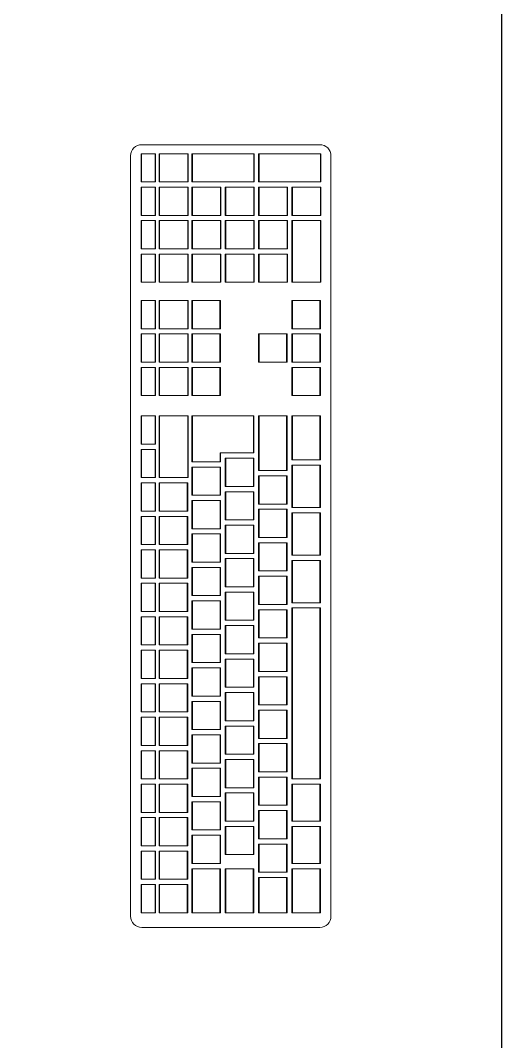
# Model space of a CAD drawing. Header units: millimetres. Extents: x -32954 to 151739, y -65671 to 56243.
# Drawn here: x -4714 to -4441, y -49538 to -48959 of the extents above; entities that cross this region are included whole.
import ezdxf

# ---------------------------------------------------------------- set-up
doc = ezdxf.new("R2010")
doc.units = ezdxf.units.MM
for name, color, linetype, lineweight in [('A-GENM', 7, 'Continuous', 9), ('M-EQPM', 7, 'Continuous', 9), ('ТХ_оборудование', 6, 'Continuous', 30)]:
    doc.layers.add(name, color=color, linetype=linetype, lineweight=lineweight)

# ---------------------------------------------------------------- blocks, each defined once
blk = doc.blocks.new('АРМ_Компьютер - ГКБ_АРМ2 _2_2_-10171765-О_ТХ_01')
at = {"layer": 'A-GENM'}
for p, q in [((215.76, -218.66), (-215.83, -218.66)), ((-222.18, -225.01), (-222.18, -326.18)), ((222.11, -326.18), (222.11, -225.01)), ((-215.83, -332.53), (215.76, -332.53))]:
    blk.add_line(p, q, dxfattribs=at)
for centre, start, end in [((-215.83, -225.01), 90, 180), ((215.76, -225.01), 360, 90), ((-215.83, -326.18), 180, 270), ((215.76, -326.18), 270, 360)]:
    blk.add_arc(centre, 6.35, start, end, dxfattribs=at)
at = {"layer": 'M-EQPM'}
for p, q in [((-213.83, -232.63), (-213.83, -224.65)), ((-213.83, -224.65), (-197.83, -224.65)), ((-213.83, -224.65), (-213.83, -224.93)), ((-197.83, -224.93), (-213.83, -224.93)), ((-213.83, -224.93), (-213.83, -232.91)), ((-197.83, -224.65), (-197.83, -232.63)), ((-197.83, -224.65), (-197.83, -224.93)), ((-197.83, -232.91), (-197.83, -224.93)), ((-194.83, -232.63), (-194.83, -224.65)), ((-194.83, -224.65), (-178.83, -224.65)), ((-194.83, -224.65), (-194.83, -224.93)), ((-178.83, -224.93), (-194.83, -224.93)), ((-194.83, -224.93), (-194.83, -232.91)), ((-178.83, -224.65), (-178.83, -232.63)), ((-178.83, -224.65), (-178.83, -224.93)), ((-178.83, -232.91), (-178.83, -224.93)), ((-175.83, -232.63), (-175.83, -224.65)), ((-175.83, -224.65), (-159.83, -224.65)), ((-175.83, -224.65), (-175.83, -224.93)), ((-159.83, -224.93), (-175.83, -224.93)), ((-175.83, -224.93), (-175.83, -232.91)), ((-159.83, -224.65), (-159.83, -232.63)), ((-159.83, -224.65), (-159.83, -224.93)), ((-159.83, -232.91), (-159.83, -224.93)), ((-156.83, -232.63), (-156.83, -224.65)), ((-156.83, -224.65), (-140.83, -224.65)), ((-156.83, -224.65), (-156.83, -224.93)), ((-140.83, -224.93), (-156.83, -224.93)), ((-156.83, -224.93), (-156.83, -232.91)), ((-140.83, -224.65), (-140.83, -232.63)), ((-140.83, -224.65), (-140.83, -224.93)), ((-140.83, -232.91), (-140.83, -224.93)), ((-137.83, -232.63), (-137.83, -224.65)), ((-137.83, -224.65), (-121.83, -224.65)), ((-137.83, -224.65), (-137.83, -224.93)), ((-121.83, -224.93), (-137.83, -224.93)), ((-137.83, -224.93), (-137.83, -232.91)), ((-121.83, -224.65), (-121.83, -232.63)), ((-121.83, -224.65), (-121.83, -224.93)), ((-121.83, -232.91), (-121.83, -224.93)), ((-118.83, -232.63), (-118.83, -224.65)), ((-118.83, -224.65), (-102.83, -224.65)), ((-118.83, -224.65), (-118.83, -224.93)), ((-102.83, -224.93), (-118.83, -224.93)), ((-118.83, -224.93), (-118.83, -232.91)), ((-102.83, -224.65), (-102.83, -232.63)), ((-102.83, -224.65), (-102.83, -224.93)), ((-102.83, -232.91), (-102.83, -224.93)), ((-99.83, -232.63), (-99.83, -224.65)), ((-99.83, -224.65), (-83.83, -224.65)), ((-99.83, -224.65), (-99.83, -224.93)), ((-83.83, -224.93), (-99.83, -224.93)), ((-99.83, -224.93), (-99.83, -232.91)), ((-83.83, -224.65), (-83.83, -232.63)), ((-83.83, -224.65), (-83.83, -224.93)), ((-83.83, -232.91), (-83.83, -224.93)), ((-80.83, -232.63), (-80.83, -224.65)), ((-80.83, -224.65), (-64.83, -224.65)), ((-80.83, -224.65), (-80.83, -224.93)), ((-64.83, -224.93), (-80.83, -224.93)), ((-80.83, -224.93), (-80.83, -232.91)), ((-64.83, -224.65), (-64.83, -232.63)), ((-64.83, -224.65), (-64.83, -224.93)), ((-64.83, -232.91), (-64.83, -224.93)), ((-61.83, -232.63), (-61.83, -224.65)), ((-61.83, -224.65), (-45.83, -224.65)), ((-61.83, -224.65), (-61.83, -224.93)), ((-45.83, -224.93), (-61.83, -224.93)), ((-61.83, -224.93), (-61.83, -232.91)), ((-45.83, -224.65), (-45.83, -232.63)), ((-45.83, -224.65), (-45.83, -224.93)), ((-45.83, -232.91), (-45.83, -224.93)), ((-42.83, -232.63), (-42.83, -224.65)), ((-42.83, -224.65), (-26.83, -224.65)), ((-42.83, -224.65), (-42.83, -224.93)), ((-26.83, -224.93), (-42.83, -224.93)), ((-42.83, -224.93), (-42.83, -232.91)), ((-26.83, -224.65), (-26.83, -232.63)), ((-26.83, -224.65), (-26.83, -224.93)), ((-26.83, -232.91), (-26.83, -224.93)), ((-23.83, -232.63), (-23.83, -224.65)), ((-23.83, -224.65), (-7.83, -224.65)), ((-23.83, -224.65), (-23.83, -224.93)), ((-7.83, -224.93), (-23.83, -224.93)), ((-23.83, -224.93), (-23.83, -232.91)), ((-7.83, -224.65), (-7.83, -232.63)), ((-7.83, -224.65), (-7.83, -224.93)), ((-7.83, -232.91), (-7.83, -224.93)), ((-4.83, -232.63), (-4.83, -224.65)), ((-4.83, -224.65), (11.17, -224.65)), ((-4.83, -224.65), (-4.83, -224.93)), ((11.17, -224.93), (-4.83, -224.93)), ((-4.83, -224.93), (-4.83, -232.91)), ((11.17, -224.65), (11.17, -232.63)), ((11.17, -224.65), (11.17, -224.93)), ((11.17, -232.91), (11.17, -224.93)), ((14.17, -232.63), (14.17, -224.65)), ((14.17, -224.65), (30.17, -224.65)), ((14.17, -224.65), (14.17, -224.93)), ((30.17, -224.93), (14.17, -224.93)), ((14.17, -224.93), (14.17, -232.91)), ((30.17, -224.65), (30.17, -232.63)), ((30.17, -224.65), (30.17, -224.93)), ((30.17, -232.91), (30.17, -224.93)), ((33.17, -232.63), (33.17, -224.65)), ((33.17, -224.65), (49.17, -224.65)), ((33.17, -224.65), (33.17, -224.93)), ((49.17, -224.93), (33.17, -224.93)), ((33.17, -224.93), (33.17, -232.91)), ((49.17, -224.65), (49.17, -232.63)), ((49.17, -224.65), (49.17, -224.93)), ((49.17, -232.91), (49.17, -224.93)), ((52.17, -232.63), (52.17, -224.65)), ((52.17, -224.65), (68.17, -224.65)), ((52.17, -224.65), (52.17, -224.93)), ((68.17, -224.93), (52.17, -224.93)), ((52.17, -224.93), (52.17, -232.91)), ((68.17, -224.65), (68.17, -232.63)), ((68.17, -224.65), (68.17, -224.93)), ((68.17, -232.91), (68.17, -224.93)), ((79.67, -232.63), (79.67, -224.65)), ((79.67, -224.65), (95.67, -224.65)), ((79.67, -224.65), (79.67, -224.93)), ((95.67, -224.93), (79.67, -224.93)), ((79.67, -224.93), (79.67, -232.91)), ((95.67, -224.65), (95.67, -232.63)), ((95.67, -224.65), (95.67, -224.93)), ((95.67, -232.91), (95.67, -224.93)), ((98.67, -232.63), (98.67, -224.65)), ((98.67, -224.65), (114.67, -224.65)), ((98.67, -224.65), (98.67, -224.93)), ((114.67, -224.93), (98.67, -224.93)), ((98.67, -224.93), (98.67, -232.91)), ((114.67, -224.65), (114.67, -232.63)), ((114.67, -224.65), (114.67, -224.93)), ((114.67, -232.91), (114.67, -224.93)), ((117.67, -232.63), (117.67, -224.65)), ((117.67, -224.65), (133.67, -224.65)), ((117.67, -224.65), (117.67, -224.93)), ((133.67, -224.93), (117.67, -224.93)), ((117.67, -224.93), (117.67, -232.91)), ((133.67, -224.65), (133.67, -232.63)), ((133.67, -224.65), (133.67, -224.93)), ((133.67, -232.91), (133.67, -224.93)), ((144, -232.63), (144, -224.65)), ((144, -224.65), (160, -224.65)), ((144, -224.65), (144, -224.93)), ((160, -224.93), (144, -224.93)), ((144, -224.93), (144, -232.91)), ((160, -224.65), (160, -232.63)), ((160, -224.65), (160, -224.93)), ((160, -232.91), (160, -224.93)), ((163, -232.63), (163, -224.65)), ((163, -224.65), (179, -224.65)), ((163, -224.65), (163, -224.93)), ((179, -224.93), (163, -224.93)), ((163, -224.93), (163, -232.91)), ((179, -224.65), (179, -232.63)), ((179, -224.65), (179, -224.93)), ((179, -232.91), (179, -224.93)), ((182, -232.63), (182, -224.65)), ((182, -224.65), (198, -224.65)), ((182, -224.65), (182, -224.93)), ((198, -224.93), (182, -224.93)), ((182, -224.93), (182, -232.91)), ((198, -224.65), (198, -232.63)), ((198, -224.65), (198, -224.93)), ((198, -232.91), (198, -224.93)), ((201, -232.63), (201, -224.65)), ((201, -224.65), (217, -224.65)), ((201, -224.65), (201, -224.93)), ((217, -224.93), (201, -224.93)), ((201, -224.93), (201, -232.91)), ((217, -224.65), (217, -232.63)), ((217, -224.65), (217, -224.93)), ((217, -232.91), (217, -224.93)), ((-197.83, -232.63), (-213.83, -232.63)), ((-213.83, -232.63), (-213.83, -232.91)), ((-213.83, -232.91), (-197.83, -232.91)), ((-213.83, -250.85), (-213.83, -234.89)), ((-213.83, -234.89), (-197.83, -234.89)), ((-213.83, -234.89), (-213.83, -235.16)), ((-197.83, -235.16), (-213.83, -235.16)), ((-213.83, -235.16), (-213.83, -251.13)), ((-197.83, -232.91), (-197.83, -232.63)), ((-197.83, -234.89), (-197.83, -250.85)), ((-197.83, -234.89), (-197.83, -235.16)), ((-197.83, -251.13), (-197.83, -235.16)), ((-178.83, -232.63), (-194.83, -232.63)), ((-194.83, -232.63), (-194.83, -232.91)), ((-194.83, -232.91), (-178.83, -232.91)), ((-194.83, -250.85), (-194.83, -234.89)), ((-194.83, -234.89), (-178.83, -234.89)), ((-194.83, -234.89), (-194.83, -235.16)), ((-178.83, -235.16), (-194.83, -235.16)), ((-194.83, -235.16), (-194.83, -251.13)), ((-178.83, -232.91), (-178.83, -232.63)), ((-178.83, -234.89), (-178.83, -250.85)), ((-178.83, -234.89), (-178.83, -235.16)), ((-178.83, -251.13), (-178.83, -235.16)), ((-159.83, -232.63), (-175.83, -232.63)), ((-175.83, -232.63), (-175.83, -232.91)), ((-175.83, -232.91), (-159.83, -232.91)), ((-175.83, -250.85), (-175.83, -234.89)), ((-175.83, -234.89), (-159.83, -234.89)), ((-175.83, -234.89), (-175.83, -235.16)), ((-159.83, -235.16), (-175.83, -235.16)), ((-175.83, -235.16), (-175.83, -251.13)), ((-159.83, -232.91), (-159.83, -232.63)), ((-159.83, -234.89), (-159.83, -250.85)), ((-159.83, -234.89), (-159.83, -235.16)), ((-159.83, -251.13), (-159.83, -235.16)), ((-140.83, -232.63), (-156.83, -232.63)), ((-156.83, -232.63), (-156.83, -232.91)), ((-156.83, -232.91), (-140.83, -232.91)), ((-156.83, -250.85), (-156.83, -234.89)), ((-156.83, -234.89), (-140.83, -234.89)), ((-156.83, -234.89), (-156.83, -235.16)), ((-140.83, -235.16), (-156.83, -235.16)), ((-156.83, -235.16), (-156.83, -251.13)), ((-140.83, -232.91), (-140.83, -232.63)), ((-140.83, -234.89), (-140.83, -250.85)), ((-140.83, -234.89), (-140.83, -235.16)), ((-140.83, -251.13), (-140.83, -235.16)), ((-121.83, -232.63), (-137.83, -232.63)), ((-137.83, -232.63), (-137.83, -232.91)), ((-137.83, -232.91), (-121.83, -232.91)), ((-137.83, -250.85), (-137.83, -234.89)), ((-137.83, -234.89), (-121.83, -234.89)), ((-137.83, -234.89), (-137.83, -235.16)), ((-121.83, -235.16), (-137.83, -235.16)), ((-137.83, -235.16), (-137.83, -251.13)), ((-121.83, -232.91), (-121.83, -232.63)), ((-121.83, -234.89), (-121.83, -250.85)), ((-121.83, -234.89), (-121.83, -235.16)), ((-121.83, -251.13), (-121.83, -235.16)), ((-102.83, -232.63), (-118.83, -232.63)), ((-118.83, -232.63), (-118.83, -232.91)), ((-118.83, -232.91), (-102.83, -232.91)), ((-118.83, -250.85), (-118.83, -234.89)), ((-118.83, -234.89), (-102.83, -234.89)), ((-118.83, -234.89), (-118.83, -235.16)), ((-102.83, -235.16), (-118.83, -235.16)), ((-118.83, -235.16), (-118.83, -251.13)), ((-102.83, -232.91), (-102.83, -232.63)), ((-102.83, -234.89), (-102.83, -250.85)), ((-102.83, -234.89), (-102.83, -235.16)), ((-102.83, -251.13), (-102.83, -235.16)), ((-83.83, -232.63), (-99.83, -232.63)), ((-99.83, -232.63), (-99.83, -232.91)), ((-99.83, -232.91), (-83.83, -232.91)), ((-99.83, -250.85), (-99.83, -234.89)), ((-99.83, -234.89), (-83.83, -234.89)), ((-99.83, -234.89), (-99.83, -235.16)), ((-83.83, -235.16), (-99.83, -235.16)), ((-99.83, -235.16), (-99.83, -251.13)), ((-83.83, -232.91), (-83.83, -232.63)), ((-83.83, -234.89), (-83.83, -250.85)), ((-83.83, -234.89), (-83.83, -235.16)), ((-83.83, -251.13), (-83.83, -235.16)), ((-64.83, -232.63), (-80.83, -232.63)), ((-80.83, -232.63), (-80.83, -232.91)), ((-80.83, -232.91), (-64.83, -232.91)), ((-80.83, -250.85), (-80.83, -234.89)), ((-80.83, -234.89), (-64.83, -234.89)), ((-80.83, -234.89), (-80.83, -235.16)), ((-64.83, -235.16), (-80.83, -235.16)), ((-80.83, -235.16), (-80.83, -251.13)), ((-64.83, -232.91), (-64.83, -232.63)), ((-64.83, -234.89), (-64.83, -250.85)), ((-64.83, -234.89), (-64.83, -235.16)), ((-64.83, -251.13), (-64.83, -235.16)), ((-45.83, -232.63), (-61.83, -232.63)), ((-61.83, -232.63), (-61.83, -232.91)), ((-61.83, -232.91), (-45.83, -232.91)), ((-61.83, -250.85), (-61.83, -234.89)), ((-61.83, -234.89), (-45.83, -234.89)), ((-61.83, -234.89), (-61.83, -235.16)), ((-45.83, -235.16), (-61.83, -235.16)), ((-61.83, -235.16), (-61.83, -251.13)), ((-45.83, -232.91), (-45.83, -232.63)), ((-45.83, -234.89), (-45.83, -250.85)), ((-45.83, -234.89), (-45.83, -235.16)), ((-45.83, -251.13), (-45.83, -235.16)), ((-26.83, -232.63), (-42.83, -232.63)), ((-42.83, -232.63), (-42.83, -232.91)), ((-42.83, -232.91), (-26.83, -232.91)), ((-42.83, -250.85), (-42.83, -234.89)), ((-42.83, -234.89), (-26.83, -234.89)), ((-42.83, -234.89), (-42.83, -235.16)), ((-26.83, -235.16), (-42.83, -235.16)), ((-42.83, -235.16), (-42.83, -251.13)), ((-26.83, -232.91), (-26.83, -232.63)), ((-26.83, -234.89), (-26.83, -250.85)), ((-26.83, -234.89), (-26.83, -235.16)), ((-26.83, -251.13), (-26.83, -235.16)), ((-7.83, -232.63), (-23.83, -232.63)), ((-23.83, -232.63), (-23.83, -232.91)), ((-23.83, -232.91), (-7.83, -232.91)), ((-23.83, -250.85), (-23.83, -234.89)), ((-23.83, -234.89), (-7.83, -234.89)), ((-23.83, -234.89), (-23.83, -235.16)), ((-7.83, -235.16), (-23.83, -235.16)), ((-23.83, -235.16), (-23.83, -251.13)), ((-7.83, -232.91), (-7.83, -232.63)), ((-7.83, -234.89), (-7.83, -250.85)), ((-7.83, -234.89), (-7.83, -235.16)), ((-7.83, -251.13), (-7.83, -235.16)), ((11.17, -232.63), (-4.83, -232.63)), ((-4.83, -232.63), (-4.83, -232.91)), ((-4.83, -232.91), (11.17, -232.91)), ((-4.83, -250.85), (-4.83, -234.89)), ((-4.83, -234.89), (11.17, -234.89)), ((-4.83, -234.89), (-4.83, -235.16)), ((11.17, -235.16), (-4.83, -235.16)), ((-4.83, -235.16), (-4.83, -251.13)), ((11.17, -232.91), (11.17, -232.63)), ((11.17, -234.89), (11.17, -250.85)), ((11.17, -234.89), (11.17, -235.16)), ((11.17, -251.13), (11.17, -235.16)), ((30.17, -232.63), (14.17, -232.63)), ((14.17, -232.63), (14.17, -232.91)), ((14.17, -232.91), (30.17, -232.91)), ((14.17, -250.85), (14.17, -234.89)), ((14.17, -234.89), (30.17, -234.89)), ((14.17, -234.89), (14.17, -235.16)), ((30.17, -235.16), (14.17, -235.16)), ((14.17, -235.16), (14.17, -251.13)), ((30.17, -232.91), (30.17, -232.63)), ((30.17, -234.89), (30.17, -250.85)), ((30.17, -234.89), (30.17, -235.16)), ((30.17, -251.13), (30.17, -235.16)), ((49.17, -232.63), (33.17, -232.63)), ((33.17, -232.63), (33.17, -232.91)), ((33.17, -232.91), (49.17, -232.91)), ((33.17, -251.13), (33.17, -234.89)), ((33.17, -234.89), (68.17, -234.89)), ((33.17, -234.89), (33.17, -235.16)), ((68.17, -235.16), (33.17, -235.16)), ((33.17, -235.16), (33.17, -251.4)), ((49.17, -232.91), (49.17, -232.63)), ((68.17, -232.63), (52.17, -232.63)), ((52.17, -232.63), (52.17, -232.91)), ((52.17, -232.91), (68.17, -232.91)), ((68.17, -232.91), (68.17, -232.63)), ((68.17, -234.89), (68.17, -251.13)), ((68.17, -234.89), (68.17, -235.16)), ((68.17, -251.4), (68.17, -235.16)), ((95.67, -232.63), (79.67, -232.63)), ((79.67, -232.63), (79.67, -232.91)), ((79.67, -232.91), (95.67, -232.91)), ((79.67, -251.13), (79.67, -234.89)), ((79.67, -234.89), (95.67, -234.89)), ((79.67, -234.89), (79.67, -235.16)), ((95.67, -235.16), (79.67, -235.16)), ((79.67, -235.16), (79.67, -251.4)), ((95.67, -232.91), (95.67, -232.63)), ((95.67, -234.89), (95.67, -251.13)), ((95.67, -234.89), (95.67, -235.16)), ((95.67, -251.4), (95.67, -235.16)), ((114.67, -232.63), (98.67, -232.63)), ((98.67, -232.63), (98.67, -232.91)), ((98.67, -232.91), (114.67, -232.91)), ((98.67, -251.13), (98.67, -234.89)), ((98.67, -234.89), (114.67, -234.89)), ((98.67, -234.89), (98.67, -235.16)), ((114.67, -235.16), (98.67, -235.16)), ((98.67, -235.16), (98.67, -251.4)), ((114.67, -232.91), (114.67, -232.63)), ((114.67, -234.89), (114.67, -251.13)), ((114.67, -234.89), (114.67, -235.16)), ((114.67, -251.4), (114.67, -235.16)), ((133.67, -232.63), (117.67, -232.63)), ((117.67, -232.63), (117.67, -232.91)), ((117.67, -232.91), (133.67, -232.91)), ((117.67, -251.13), (117.67, -234.89)), ((117.67, -234.89), (133.67, -234.89)), ((117.67, -234.89), (117.67, -235.16)), ((133.67, -235.16), (117.67, -235.16)), ((117.67, -235.16), (117.67, -251.4)), ((133.67, -232.91), (133.67, -232.63)), ((133.67, -234.89), (133.67, -251.13)), ((133.67, -234.89), (133.67, -235.16)), ((133.67, -251.4), (133.67, -235.16)), ((160, -232.63), (144, -232.63)), ((144, -232.63), (144, -232.91)), ((144, -232.91), (160, -232.91)), ((144, -251.13), (144, -234.89)), ((144, -234.89), (160, -234.89)), ((144, -234.89), (144, -235.16)), ((160, -235.16), (144, -235.16)), ((144, -235.16), (144, -251.4)), ((160, -232.91), (160, -232.63)), ((160, -234.89), (160, -251.13)), ((160, -234.89), (160, -235.16)), ((160, -251.4), (160, -235.16)), ((179, -232.63), (163, -232.63)), ((163, -232.63), (163, -232.91)), ((163, -232.91), (179, -232.91)), ((163, -251.13), (163, -234.89)), ((163, -234.89), (179, -234.89)), ((163, -234.89), (163, -235.16)), ((179, -235.16), (163, -235.16)), ((163, -235.16), (163, -251.4)), ((179, -232.91), (179, -232.63)), ((179, -234.89), (179, -251.13)), ((179, -234.89), (179, -235.16)), ((179, -251.4), (179, -235.16)), ((198, -232.63), (182, -232.63)), ((182, -232.63), (182, -232.91)), ((182, -232.91), (198, -232.91)), ((182, -251.13), (182, -234.89)), ((182, -234.89), (198, -234.89)), ((182, -234.89), (182, -235.16)), ((198, -235.16), (182, -235.16)), ((182, -235.16), (182, -251.4)), ((198, -232.91), (198, -232.63)), ((198, -234.89), (198, -251.13)), ((198, -234.89), (198, -235.16)), ((198, -251.4), (198, -235.16)), ((217, -232.63), (201, -232.63)), ((201, -232.63), (201, -232.91)), ((201, -232.91), (217, -232.91)), ((201, -251.13), (201, -234.89)), ((201, -234.89), (217, -234.89)), ((201, -234.89), (201, -235.16)), ((217, -235.16), (201, -235.16)), ((201, -235.16), (201, -251.4)), ((217, -232.91), (217, -232.63)), ((217, -234.89), (217, -251.13)), ((217, -234.89), (217, -235.16)), ((217, -251.4), (217, -235.16)), ((-197.83, -250.85), (-213.83, -250.85)), ((-213.83, -250.85), (-213.83, -251.13)), ((-213.83, -251.13), (-197.83, -251.13)), ((-213.83, -269.48), (-213.83, -253.54)), ((-213.83, -253.54), (-188.83, -253.54)), ((-213.83, -253.54), (-213.83, -253.82)), ((-188.83, -253.82), (-213.83, -253.82)), ((-213.83, -253.82), (-213.83, -269.75)), ((-197.83, -251.13), (-197.83, -250.85)), ((-178.83, -250.85), (-194.83, -250.85)), ((-194.83, -250.85), (-194.83, -251.13)), ((-194.83, -251.13), (-178.83, -251.13)), ((-188.83, -253.54), (-188.83, -269.48)), ((-188.83, -253.54), (-188.83, -253.82)), ((-188.83, -269.75), (-188.83, -253.82)), ((-185.83, -269.5), (-185.83, -253.54)), ((-185.83, -253.54), (-169.83, -253.54)), ((-185.83, -253.54), (-185.83, -253.82)), ((-169.83, -253.82), (-185.83, -253.82)), ((-185.83, -253.82), (-185.83, -269.78)), ((-178.83, -251.13), (-178.83, -250.85)), ((-159.83, -250.85), (-175.83, -250.85)), ((-175.83, -250.85), (-175.83, -251.13)), ((-175.83, -251.13), (-159.83, -251.13)), ((-169.83, -253.54), (-169.83, -269.5)), ((-169.83, -253.54), (-169.83, -253.82)), ((-169.83, -269.78), (-169.83, -253.82)), ((-166.83, -269.5), (-166.83, -253.54)), ((-166.83, -253.54), (-150.83, -253.54)), ((-166.83, -253.54), (-166.83, -253.82)), ((-150.83, -253.82), (-166.83, -253.82)), ((-166.83, -253.82), (-166.83, -269.78)), ((-159.83, -251.13), (-159.83, -250.85)), ((-140.83, -250.85), (-156.83, -250.85)), ((-156.83, -250.85), (-156.83, -251.13)), ((-156.83, -251.13), (-140.83, -251.13)), ((-150.83, -253.54), (-150.83, -269.5)), ((-150.83, -253.54), (-150.83, -253.82)), ((-150.83, -269.78), (-150.83, -253.82)), ((-147.83, -269.5), (-147.83, -253.54)), ((-147.83, -253.54), (-131.83, -253.54)), ((-147.83, -253.54), (-147.83, -253.82)), ((-131.83, -253.82), (-147.83, -253.82)), ((-147.83, -253.82), (-147.83, -269.78)), ((-140.83, -251.13), (-140.83, -250.85)), ((-121.83, -250.85), (-137.83, -250.85)), ((-137.83, -250.85), (-137.83, -251.13)), ((-137.83, -251.13), (-121.83, -251.13)), ((-131.83, -253.54), (-131.83, -269.5)), ((-131.83, -253.54), (-131.83, -253.82)), ((-131.83, -269.78), (-131.83, -253.82)), ((-128.83, -269.5), (-128.83, -253.54)), ((-128.83, -253.54), (-112.83, -253.54)), ((-128.83, -253.54), (-128.83, -253.82)), ((-112.83, -253.82), (-128.83, -253.82)), ((-128.83, -253.82), (-128.83, -269.78)), ((-121.83, -251.13), (-121.83, -250.85)), ((-102.83, -250.85), (-118.83, -250.85)), ((-118.83, -250.85), (-118.83, -251.13)), ((-118.83, -251.13), (-102.83, -251.13)), ((-112.83, -253.54), (-112.83, -269.5)), ((-112.83, -253.54), (-112.83, -253.82)), ((-112.83, -269.78), (-112.83, -253.82)), ((-109.83, -269.5), (-109.83, -253.54)), ((-109.83, -253.54), (-93.83, -253.54)), ((-109.83, -253.54), (-109.83, -253.82)), ((-93.83, -253.82), (-109.83, -253.82)), ((-109.83, -253.82), (-109.83, -269.78)), ((-102.83, -251.13), (-102.83, -250.85)), ((-83.83, -250.85), (-99.83, -250.85)), ((-99.83, -250.85), (-99.83, -251.13)), ((-99.83, -251.13), (-83.83, -251.13)), ((-93.83, -253.54), (-93.83, -269.5)), ((-93.83, -253.54), (-93.83, -253.82)), ((-93.83, -269.78), (-93.83, -253.82)), ((-90.83, -269.5), (-90.83, -253.54)), ((-90.83, -253.54), (-74.83, -253.54)), ((-90.83, -253.54), (-90.83, -253.82)), ((-74.83, -253.82), (-90.83, -253.82)), ((-90.83, -253.82), (-90.83, -269.78)), ((-83.83, -251.13), (-83.83, -250.85)), ((-64.83, -250.85), (-80.83, -250.85)), ((-80.83, -250.85), (-80.83, -251.13)), ((-80.83, -251.13), (-64.83, -251.13)), ((-74.83, -253.54), (-74.83, -269.5)), ((-74.83, -253.54), (-74.83, -253.82)), ((-74.83, -269.78), (-74.83, -253.82)), ((-71.83, -269.5), (-71.83, -253.54)), ((-71.83, -253.54), (-55.83, -253.54)), ((-71.83, -253.54), (-71.83, -253.82)), ((-55.83, -253.82), (-71.83, -253.82)), ((-71.83, -253.82), (-71.83, -269.78)), ((-64.83, -251.13), (-64.83, -250.85)), ((-45.83, -250.85), (-61.83, -250.85)), ((-61.83, -250.85), (-61.83, -251.13)), ((-61.83, -251.13), (-45.83, -251.13)), ((-55.83, -253.54), (-55.83, -269.5)), ((-55.83, -253.54), (-55.83, -253.82)), ((-55.83, -269.78), (-55.83, -253.82)), ((-52.83, -269.5), (-52.83, -253.54)), ((-52.83, -253.54), (-36.83, -253.54)), ((-52.83, -253.54), (-52.83, -253.82)), ((-36.83, -253.82), (-52.83, -253.82)), ((-52.83, -253.82), (-52.83, -269.78)), ((-45.83, -251.13), (-45.83, -250.85)), ((-26.83, -250.85), (-42.83, -250.85)), ((-42.83, -250.85), (-42.83, -251.13)), ((-42.83, -251.13), (-26.83, -251.13)), ((-36.83, -253.54), (-36.83, -269.5)), ((-36.83, -253.54), (-36.83, -253.82)), ((-36.83, -269.78), (-36.83, -253.82)), ((-33.83, -269.5), (-33.83, -253.54)), ((-33.83, -253.54), (-17.83, -253.54)), ((-33.83, -253.54), (-33.83, -253.82)), ((-17.83, -253.82), (-33.83, -253.82)), ((-33.83, -253.82), (-33.83, -269.78)), ((-26.83, -251.13), (-26.83, -250.85)), ((-7.83, -250.85), (-23.83, -250.85)), ((-23.83, -250.85), (-23.83, -251.13)), ((-23.83, -251.13), (-7.83, -251.13)), ((-17.83, -253.54), (-17.83, -269.5)), ((-17.83, -253.54), (-17.83, -253.82)), ((-17.83, -269.78), (-17.83, -253.82)), ((-14.83, -269.5), (-14.83, -253.54)), ((-14.83, -253.54), (1.17, -253.54)), ((-14.83, -253.54), (-14.83, -253.82)), ((1.17, -253.82), (-14.83, -253.82)), ((-14.83, -253.82), (-14.83, -269.78)), ((-7.83, -251.13), (-7.83, -250.85)), ((11.17, -250.85), (-4.83, -250.85)), ((-4.83, -250.85), (-4.83, -251.13)), ((-4.83, -251.13), (11.17, -251.13)), ((1.17, -253.54), (1.17, -269.5)), ((1.17, -253.54), (1.17, -253.82)), ((1.17, -269.78), (1.17, -253.82)), ((4.17, -269.5), (4.17, -253.54)), ((4.17, -253.54), (20.17, -253.54)), ((4.17, -253.54), (4.17, -253.82)), ((20.17, -253.82), (4.17, -253.82)), ((4.17, -253.82), (4.17, -269.78)), ((11.17, -251.13), (11.17, -250.85)), ((30.17, -250.85), (14.17, -250.85)), ((14.17, -250.85), (14.17, -251.13)), ((14.17, -251.13), (30.17, -251.13)), ((20.17, -253.54), (20.17, -269.5)), ((20.17, -253.54), (20.17, -253.82)), ((20.17, -269.78), (20.17, -253.82)), ((23.17, -269.5), (23.17, -253.54)), ((23.17, -253.54), (39.17, -253.54)), ((23.17, -253.54), (23.17, -253.82)), ((39.17, -253.82), (23.17, -253.82)), ((23.17, -253.82), (23.17, -269.78)), ((30.17, -251.13), (30.17, -250.85)), ((68.17, -251.13), (33.17, -251.13)), ((33.17, -251.4), (33.17, -251.13)), ((33.17, -251.4), (68.17, -251.4)), ((39.17, -253.54), (39.17, -269.5)), ((39.17, -253.54), (39.17, -253.82)), ((39.17, -269.78), (39.17, -253.82)), ((42.17, -269.5), (42.17, -253.54)), ((42.17, -253.54), (68.17, -253.54)), ((42.17, -253.54), (42.17, -253.82)), ((68.17, -253.82), (42.17, -253.82)), ((42.17, -253.82), (42.17, -269.78)), ((68.17, -251.13), (68.17, -251.4)), ((68.17, -253.54), (68.17, -288.43)), ((68.17, -253.54), (68.17, -253.82)), ((68.17, -288.7), (68.17, -253.82)), ((95.67, -251.13), (79.67, -251.13)), ((79.67, -251.4), (79.67, -251.13)), ((79.67, -251.4), (95.67, -251.4)), ((79.67, -253.54), (95.67, -253.54)), ((79.67, -269.48), (79.67, -253.54)), ((79.67, -253.82), (79.67, -253.54)), ((79.67, -253.82), (79.67, -269.75)), ((95.67, -253.82), (79.67, -253.82)), ((95.67, -251.13), (95.67, -251.4)), ((95.67, -253.54), (95.67, -269.48)), ((95.67, -253.54), (95.67, -253.82)), ((95.67, -269.75), (95.67, -253.82)), ((114.67, -251.13), (98.67, -251.13)), ((98.67, -251.4), (98.67, -251.13)), ((98.67, -251.4), (114.67, -251.4)), ((98.67, -253.54), (114.67, -253.54)), ((98.67, -269.48), (98.67, -253.54)), ((98.67, -253.82), (98.67, -253.54)), ((98.67, -253.82), (98.67, -269.75)), ((114.67, -253.82), (98.67, -253.82)), ((114.67, -251.13), (114.67, -251.4)), ((114.67, -253.54), (114.67, -269.48)), ((114.67, -253.54), (114.67, -253.82)), ((114.67, -269.75), (114.67, -253.82)), ((133.67, -251.13), (117.67, -251.13)), ((117.67, -251.4), (117.67, -251.13)), ((117.67, -251.4), (133.67, -251.4)), ((117.67, -269.48), (117.67, -253.54)), ((117.67, -253.54), (133.67, -253.54)), ((117.67, -253.54), (117.67, -253.82)), ((133.67, -253.82), (117.67, -253.82)), ((117.67, -253.82), (117.67, -269.75)), ((133.67, -251.13), (133.67, -251.4)), ((133.67, -253.54), (133.67, -269.48)), ((133.67, -253.82), (133.67, -253.54)), ((133.67, -269.75), (133.67, -253.82)), ((160, -251.13), (144, -251.13)), ((144, -251.4), (144, -251.13)), ((144, -251.4), (160, -251.4)), ((144, -269.78), (144, -253.54)), ((144, -253.54), (160, -253.54)), ((144, -253.54), (144, -253.82)), ((160, -253.82), (144, -253.82)), ((144, -253.82), (144, -270.05)), ((160, -251.13), (160, -251.4)), ((160, -253.54), (160, -269.78)), ((160, -253.54), (160, -253.82)), ((160, -270.05), (160, -253.82)), ((179, -251.13), (163, -251.13)), ((163, -251.4), (163, -251.13)), ((163, -251.4), (179, -251.4)), ((163, -269.78), (163, -253.54)), ((163, -253.54), (179, -253.54)), ((163, -253.54), (163, -253.82)), ((179, -253.82), (163, -253.82)), ((163, -253.82), (163, -270.05)), ((179, -251.13), (179, -251.4)), ((179, -253.54), (179, -269.78)), ((179, -253.54), (179, -253.82)), ((179, -270.05), (179, -253.82)), ((198, -251.13), (182, -251.13)), ((182, -251.4), (182, -251.13)), ((182, -251.4), (198, -251.4)), ((182, -269.78), (182, -253.54)), ((182, -253.54), (198, -253.54)), ((182, -253.54), (182, -253.82)), ((198, -253.82), (182, -253.82)), ((182, -253.82), (182, -270.05)), ((198, -251.13), (198, -251.4)), ((198, -253.54), (198, -269.78)), ((198, -253.54), (198, -253.82)), ((198, -270.05), (198, -253.82)), ((217, -251.13), (201, -251.13)), ((201, -251.4), (201, -251.13)), ((201, -251.4), (217, -251.4)), ((201, -288.7), (201, -253.54)), ((201, -253.54), (217, -253.54)), ((201, -253.54), (201, -253.82)), ((217, -253.82), (201, -253.82)), ((201, -253.82), (201, -288.98)), ((217, -251.13), (217, -251.4)), ((217, -253.54), (217, -288.7)), ((217, -253.54), (217, -253.82)), ((217, -288.98), (217, -253.82)), ((-188.83, -269.48), (-213.83, -269.48)), ((-213.83, -269.48), (-213.83, -269.75)), ((-213.83, -269.75), (-188.83, -269.75)), ((-188.83, -269.75), (-188.83, -269.48)), ((-169.83, -269.5), (-185.83, -269.5)), ((-185.83, -269.5), (-185.83, -269.78)), ((-185.83, -269.78), (-169.83, -269.78)), ((-169.83, -269.78), (-169.83, -269.5)), ((-150.83, -269.5), (-166.83, -269.5)), ((-166.83, -269.5), (-166.83, -269.78)), ((-166.83, -269.78), (-150.83, -269.78)), ((-150.83, -269.78), (-150.83, -269.5)), ((-131.83, -269.5), (-147.83, -269.5)), ((-147.83, -269.5), (-147.83, -269.78)), ((-147.83, -269.78), (-131.83, -269.78)), ((-131.83, -269.78), (-131.83, -269.5)), ((-112.83, -269.5), (-128.83, -269.5)), ((-128.83, -269.5), (-128.83, -269.78)), ((-128.83, -269.78), (-112.83, -269.78)), ((-112.83, -269.78), (-112.83, -269.5)), ((-93.83, -269.5), (-109.83, -269.5)), ((-109.83, -269.5), (-109.83, -269.78)), ((-109.83, -269.78), (-93.83, -269.78)), ((-93.83, -269.78), (-93.83, -269.5)), ((-74.83, -269.5), (-90.83, -269.5)), ((-90.83, -269.5), (-90.83, -269.78)), ((-90.83, -269.78), (-74.83, -269.78)), ((-74.83, -269.78), (-74.83, -269.5)), ((-55.83, -269.5), (-71.83, -269.5)), ((-71.83, -269.5), (-71.83, -269.78)), ((-71.83, -269.78), (-55.83, -269.78)), ((-55.83, -269.78), (-55.83, -269.5)), ((-36.83, -269.5), (-52.83, -269.5)), ((-52.83, -269.5), (-52.83, -269.78)), ((-52.83, -269.78), (-36.83, -269.78)), ((-36.83, -269.78), (-36.83, -269.5)), ((-17.83, -269.5), (-33.83, -269.5)), ((-33.83, -269.5), (-33.83, -269.78)), ((-33.83, -269.78), (-17.83, -269.78)), ((-17.83, -269.78), (-17.83, -269.5)), ((1.17, -269.5), (-14.83, -269.5)), ((-14.83, -269.5), (-14.83, -269.78)), ((-14.83, -269.78), (1.17, -269.78)), ((1.17, -269.78), (1.17, -269.5)), ((20.17, -269.5), (4.17, -269.5)), ((4.17, -269.5), (4.17, -269.78)), ((4.17, -269.78), (20.17, -269.78)), ((20.17, -269.78), (20.17, -269.5)), ((39.17, -269.5), (23.17, -269.5)), ((23.17, -269.5), (23.17, -269.78)), ((23.17, -269.78), (39.17, -269.78)), ((39.17, -269.78), (39.17, -269.5)), ((47.17, -269.5), (42.17, -269.5)), ((42.17, -269.78), (42.17, -269.5)), ((42.17, -269.78), (47.17, -269.78)), ((47.17, -288.43), (47.17, -269.5)), ((47.17, -269.5), (47.17, -269.78)), ((47.17, -269.78), (47.17, -288.7)), ((95.67, -269.48), (79.67, -269.48)), ((79.67, -269.48), (79.67, -269.75)), ((79.67, -269.75), (95.67, -269.75)), ((95.67, -269.48), (95.67, -269.75)), ((114.67, -269.48), (98.67, -269.48)), ((98.67, -269.48), (98.67, -269.75)), ((98.67, -269.75), (114.67, -269.75)), ((114.67, -269.48), (114.67, -269.75)), ((133.67, -269.48), (117.67, -269.48)), ((117.67, -269.48), (117.67, -269.75)), ((117.67, -269.75), (133.67, -269.75)), ((133.67, -269.48), (133.67, -269.75)), ((160, -269.78), (144, -269.78)), ((144, -270.05), (144, -269.78)), ((144, -270.05), (160, -270.05)), ((160, -269.78), (160, -270.05)), ((179, -269.78), (163, -269.78)), ((163, -270.05), (163, -269.78)), ((163, -270.05), (179, -270.05)), ((179, -269.78), (179, -270.05)), ((198, -269.78), (182, -269.78)), ((182, -270.05), (182, -269.78)), ((182, -270.05), (198, -270.05)), ((198, -269.78), (198, -270.05)), ((-213.83, -288.41), (-213.83, -272.47)), ((-213.83, -272.47), (-188.83, -272.47)), ((-213.83, -272.47), (-213.83, -272.74)), ((-188.83, -272.74), (-213.83, -272.74)), ((-213.83, -272.74), (-213.83, -288.68)), ((-188.83, -272.47), (-188.83, -288.41)), ((-188.83, -272.47), (-188.83, -272.74)), ((-188.83, -288.68), (-188.83, -272.74)), ((-180.83, -288.43), (-180.83, -272.47)), ((-180.83, -272.47), (-164.83, -272.47)), ((-180.83, -272.47), (-180.83, -272.74)), ((-164.83, -272.74), (-180.83, -272.74)), ((-180.83, -272.74), (-180.83, -288.7)), ((-164.83, -272.47), (-164.83, -288.43)), ((-164.83, -272.47), (-164.83, -272.74)), ((-164.83, -288.7), (-164.83, -272.74)), ((-161.83, -288.43), (-161.83, -272.47)), ((-161.83, -272.47), (-145.83, -272.47)), ((-161.83, -272.47), (-161.83, -272.74)), ((-145.83, -272.74), (-161.83, -272.74)), ((-161.83, -272.74), (-161.83, -288.7)), ((-145.83, -272.47), (-145.83, -288.43)), ((-145.83, -272.47), (-145.83, -272.74)), ((-145.83, -288.7), (-145.83, -272.74)), ((-142.83, -288.43), (-142.83, -272.47)), ((-142.83, -272.47), (-126.83, -272.47)), ((-142.83, -272.47), (-142.83, -272.74)), ((-126.83, -272.74), (-142.83, -272.74)), ((-142.83, -272.74), (-142.83, -288.7)), ((-126.83, -272.47), (-126.83, -288.43)), ((-126.83, -272.47), (-126.83, -272.74)), ((-126.83, -288.7), (-126.83, -272.74)), ((-123.83, -288.43), (-123.83, -272.47)), ((-123.83, -272.47), (-107.83, -272.47)), ((-123.83, -272.47), (-123.83, -272.74)), ((-107.83, -272.74), (-123.83, -272.74)), ((-123.83, -272.74), (-123.83, -288.7)), ((-107.83, -272.47), (-107.83, -288.43)), ((-107.83, -272.47), (-107.83, -272.74)), ((-107.83, -288.7), (-107.83, -272.74)), ((-104.83, -288.43), (-104.83, -272.47)), ((-104.83, -272.47), (-88.83, -272.47)), ((-104.83, -272.47), (-104.83, -272.74)), ((-88.83, -272.74), (-104.83, -272.74)), ((-104.83, -272.74), (-104.83, -288.7)), ((-88.83, -272.47), (-88.83, -288.43)), ((-88.83, -272.47), (-88.83, -272.74)), ((-88.83, -288.7), (-88.83, -272.74)), ((-85.83, -288.43), (-85.83, -272.47)), ((-85.83, -272.47), (-69.83, -272.47)), ((-85.83, -272.47), (-85.83, -272.74)), ((-69.83, -272.74), (-85.83, -272.74)), ((-85.83, -272.74), (-85.83, -288.7)), ((-69.83, -272.47), (-69.83, -288.43)), ((-69.83, -272.47), (-69.83, -272.74)), ((-69.83, -288.7), (-69.83, -272.74)), ((-66.83, -288.43), (-66.83, -272.47)), ((-66.83, -272.47), (-50.83, -272.47)), ((-66.83, -272.47), (-66.83, -272.74)), ((-50.83, -272.74), (-66.83, -272.74)), ((-66.83, -272.74), (-66.83, -288.7)), ((-50.83, -272.47), (-50.83, -288.43)), ((-50.83, -272.47), (-50.83, -272.74)), ((-50.83, -288.7), (-50.83, -272.74)), ((-47.83, -288.43), (-47.83, -272.47)), ((-47.83, -272.47), (-31.83, -272.47)), ((-47.83, -272.47), (-47.83, -272.74)), ((-31.83, -272.74), (-47.83, -272.74)), ((-47.83, -272.74), (-47.83, -288.7)), ((-31.83, -272.47), (-31.83, -288.43)), ((-31.83, -272.47), (-31.83, -272.74)), ((-31.83, -288.7), (-31.83, -272.74)), ((-28.83, -288.43), (-28.83, -272.47)), ((-28.83, -272.47), (-12.83, -272.47)), ((-28.83, -272.47), (-28.83, -272.74)), ((-12.83, -272.74), (-28.83, -272.74)), ((-28.83, -272.74), (-28.83, -288.7)), ((-12.83, -272.47), (-12.83, -288.43)), ((-12.83, -272.47), (-12.83, -272.74)), ((-12.83, -288.7), (-12.83, -272.74)), ((-9.83, -288.43), (-9.83, -272.47)), ((-9.83, -272.47), (6.17, -272.47)), ((-9.83, -272.47), (-9.83, -272.74)), ((6.17, -272.74), (-9.83, -272.74)), ((-9.83, -272.74), (-9.83, -288.7)), ((6.17, -272.47), (6.17, -288.43)), ((6.17, -272.47), (6.17, -272.74)), ((6.17, -288.7), (6.17, -272.74)), ((9.17, -288.43), (9.17, -272.47)), ((9.17, -272.47), (25.17, -272.47)), ((9.17, -272.47), (9.17, -272.74)), ((25.17, -272.74), (9.17, -272.74)), ((9.17, -272.74), (9.17, -288.7)), ((25.17, -272.47), (25.17, -288.43)), ((25.17, -272.47), (25.17, -272.74)), ((25.17, -288.7), (25.17, -272.74)), ((28.17, -288.43), (28.17, -272.47)), ((28.17, -272.47), (44.17, -272.47)), ((28.17, -272.47), (28.17, -272.74)), ((44.17, -272.74), (28.17, -272.74)), ((28.17, -272.74), (28.17, -288.7)), ((44.17, -272.47), (44.17, -288.43)), ((44.17, -272.47), (44.17, -272.74)), ((44.17, -288.7), (44.17, -272.74)), ((144, -288.7), (144, -272.47)), ((144, -272.47), (160, -272.47)), ((144, -272.47), (144, -272.74)), ((160, -272.74), (144, -272.74)), ((144, -272.74), (144, -288.98)), ((160, -272.47), (160, -288.7)), ((160, -272.47), (160, -272.74)), ((160, -288.98), (160, -272.74)), ((163, -288.7), (163, -272.47)), ((163, -272.47), (179, -272.47)), ((163, -272.47), (163, -272.74)), ((179, -272.74), (163, -272.74)), ((163, -272.74), (163, -288.98)), ((179, -272.47), (179, -288.7)), ((179, -272.47), (179, -272.74)), ((179, -288.98), (179, -272.74)), ((182, -288.7), (182, -272.47)), ((182, -272.47), (198, -272.47)), ((182, -272.47), (182, -272.74)), ((198, -272.74), (182, -272.74)), ((182, -272.74), (182, -288.98)), ((198, -272.47), (198, -288.7)), ((198, -272.47), (198, -272.74)), ((198, -288.98), (198, -272.74)), ((-188.83, -288.41), (-213.83, -288.41)), ((-213.83, -288.41), (-213.83, -288.68)), ((-213.83, -288.68), (-188.83, -288.68)), ((-188.83, -288.68), (-188.83, -288.41)), ((-164.83, -288.43), (-180.83, -288.43)), ((-180.83, -288.43), (-180.83, -288.7)), ((-180.83, -288.7), (-164.83, -288.7)), ((-164.83, -288.7), (-164.83, -288.43)), ((-145.83, -288.43), (-161.83, -288.43)), ((-161.83, -288.43), (-161.83, -288.7)), ((-161.83, -288.7), (-145.83, -288.7)), ((-145.83, -288.7), (-145.83, -288.43)), ((-126.83, -288.43), (-142.83, -288.43)), ((-142.83, -288.43), (-142.83, -288.7)), ((-142.83, -288.7), (-126.83, -288.7)), ((-126.83, -288.7), (-126.83, -288.43)), ((-107.83, -288.43), (-123.83, -288.43)), ((-123.83, -288.43), (-123.83, -288.7)), ((-123.83, -288.7), (-107.83, -288.7)), ((-107.83, -288.7), (-107.83, -288.43)), ((-88.83, -288.43), (-104.83, -288.43)), ((-104.83, -288.43), (-104.83, -288.7)), ((-104.83, -288.7), (-88.83, -288.7)), ((-88.83, -288.7), (-88.83, -288.43)), ((-69.83, -288.43), (-85.83, -288.43)), ((-85.83, -288.43), (-85.83, -288.7)), ((-85.83, -288.7), (-69.83, -288.7)), ((-69.83, -288.7), (-69.83, -288.43)), ((-50.83, -288.43), (-66.83, -288.43)), ((-66.83, -288.43), (-66.83, -288.7)), ((-66.83, -288.7), (-50.83, -288.7)), ((-50.83, -288.7), (-50.83, -288.43)), ((-31.83, -288.43), (-47.83, -288.43)), ((-47.83, -288.43), (-47.83, -288.7)), ((-47.83, -288.7), (-31.83, -288.7)), ((-31.83, -288.7), (-31.83, -288.43)), ((-12.83, -288.43), (-28.83, -288.43)), ((-28.83, -288.43), (-28.83, -288.7)), ((-28.83, -288.7), (-12.83, -288.7)), ((-12.83, -288.7), (-12.83, -288.43)), ((6.17, -288.43), (-9.83, -288.43)), ((-9.83, -288.43), (-9.83, -288.7)), ((-9.83, -288.7), (6.17, -288.7)), ((6.17, -288.7), (6.17, -288.43)), ((25.17, -288.43), (9.17, -288.43)), ((9.17, -288.43), (9.17, -288.7)), ((9.17, -288.7), (25.17, -288.7)), ((25.17, -288.7), (25.17, -288.43)), ((44.17, -288.43), (28.17, -288.43)), ((28.17, -288.43), (28.17, -288.7)), ((28.17, -288.7), (44.17, -288.7)), ((44.17, -288.7), (44.17, -288.43)), ((68.17, -288.43), (47.17, -288.43)), ((47.17, -288.43), (47.17, -288.7)), ((47.17, -288.7), (68.17, -288.7)), ((68.17, -288.43), (68.17, -288.7)), ((160, -288.7), (144, -288.7)), ((144, -288.98), (144, -288.7)), ((144, -288.98), (160, -288.98)), ((160, -288.7), (160, -288.98)), ((179, -288.7), (163, -288.7)), ((163, -288.98), (163, -288.7)), ((163, -288.98), (179, -288.98)), ((179, -288.7), (179, -288.98)), ((198, -288.7), (182, -288.7)), ((182, -288.98), (182, -288.7)), ((182, -288.98), (198, -288.98)), ((198, -288.7), (198, -288.98)), ((217, -288.7), (201, -288.7)), ((201, -288.98), (201, -288.7)), ((201, -288.98), (217, -288.98)), ((217, -288.7), (217, -288.98)), ((-213.83, -307.33), (-213.83, -291.39)), ((-213.83, -291.39), (-193.83, -291.39)), ((-213.83, -291.39), (-213.83, -291.67)), ((-193.83, -291.67), (-213.83, -291.67)), ((-213.83, -291.67), (-213.83, -307.61)), ((-193.83, -291.39), (-193.83, -307.33)), ((-193.83, -291.39), (-193.83, -291.67)), ((-193.83, -307.61), (-193.83, -291.67)), ((-190.83, -307.35), (-190.83, -291.39)), ((-190.83, -291.39), (-174.83, -291.39)), ((-190.83, -291.39), (-190.83, -291.67)), ((-174.83, -291.67), (-190.83, -291.67)), ((-190.83, -291.67), (-190.83, -307.63)), ((-174.83, -291.39), (-174.83, -307.35)), ((-174.83, -291.39), (-174.83, -291.67)), ((-174.83, -307.63), (-174.83, -291.67)), ((-171.83, -307.35), (-171.83, -291.39)), ((-171.83, -291.39), (-155.83, -291.39)), ((-171.83, -291.39), (-171.83, -291.67)), ((-155.83, -291.67), (-171.83, -291.67)), ((-171.83, -291.67), (-171.83, -307.63)), ((-155.83, -291.39), (-155.83, -307.35)), ((-155.83, -291.39), (-155.83, -291.67)), ((-155.83, -307.63), (-155.83, -291.67)), ((-152.83, -307.35), (-152.83, -291.39)), ((-152.83, -291.39), (-136.83, -291.39)), ((-152.83, -291.39), (-152.83, -291.67)), ((-136.83, -291.67), (-152.83, -291.67)), ((-152.83, -291.67), (-152.83, -307.63)), ((-136.83, -291.39), (-136.83, -307.35)), ((-136.83, -291.39), (-136.83, -291.67)), ((-136.83, -307.63), (-136.83, -291.67)), ((-133.83, -307.35), (-133.83, -291.39)), ((-133.83, -291.39), (-117.83, -291.39)), ((-133.83, -291.39), (-133.83, -291.67)), ((-117.83, -291.67), (-133.83, -291.67)), ((-133.83, -291.67), (-133.83, -307.63)), ((-117.83, -291.39), (-117.83, -307.35)), ((-117.83, -291.39), (-117.83, -291.67)), ((-117.83, -307.63), (-117.83, -291.67)), ((-114.83, -307.35), (-114.83, -291.39)), ((-114.83, -291.39), (-98.83, -291.39)), ((-114.83, -291.39), (-114.83, -291.67)), ((-98.83, -291.67), (-114.83, -291.67)), ((-114.83, -291.67), (-114.83, -307.63)), ((-98.83, -291.39), (-98.83, -307.35)), ((-98.83, -291.39), (-98.83, -291.67)), ((-98.83, -307.63), (-98.83, -291.67)), ((-95.83, -307.35), (-95.83, -291.39)), ((-95.83, -291.39), (-79.83, -291.39)), ((-95.83, -291.39), (-95.83, -291.67)), ((-79.83, -291.67), (-95.83, -291.67)), ((-95.83, -291.67), (-95.83, -307.63)), ((-79.83, -291.39), (-79.83, -307.35)), ((-79.83, -291.39), (-79.83, -291.67)), ((-79.83, -307.63), (-79.83, -291.67)), ((-76.83, -307.35), (-76.83, -291.39)), ((-76.83, -291.39), (-60.83, -291.39)), ((-76.83, -291.39), (-76.83, -291.67)), ((-60.83, -291.67), (-76.83, -291.67)), ((-76.83, -291.67), (-76.83, -307.63)), ((-60.83, -291.39), (-60.83, -307.35)), ((-60.83, -291.39), (-60.83, -291.67)), ((-60.83, -307.63), (-60.83, -291.67)), ((-57.83, -307.35), (-57.83, -291.39)), ((-57.83, -291.39), (-41.83, -291.39)), ((-57.83, -291.39), (-57.83, -291.67)), ((-41.83, -291.67), (-57.83, -291.67)), ((-57.83, -291.67), (-57.83, -307.63)), ((-41.83, -291.39), (-41.83, -307.35)), ((-41.83, -291.39), (-41.83, -291.67)), ((-41.83, -307.63), (-41.83, -291.67)), ((-38.83, -307.35), (-38.83, -291.39)), ((-38.83, -291.39), (-22.83, -291.39)), ((-38.83, -291.39), (-38.83, -291.67)), ((-22.83, -291.67), (-38.83, -291.67)), ((-38.83, -291.67), (-38.83, -307.63)), ((-22.83, -291.39), (-22.83, -307.35)), ((-22.83, -291.39), (-22.83, -291.67)), ((-22.83, -307.63), (-22.83, -291.67)), ((-19.83, -307.35), (-19.83, -291.39)), ((-19.83, -291.39), (-3.83, -291.39)), ((-19.83, -291.39), (-19.83, -291.67)), ((-3.83, -291.67), (-19.83, -291.67)), ((-19.83, -291.67), (-19.83, -307.63)), ((-3.83, -291.39), (-3.83, -307.35)), ((-3.83, -291.39), (-3.83, -291.67)), ((-3.83, -307.63), (-3.83, -291.67)), ((-0.83, -307.35), (-0.83, -291.39)), ((-0.83, -291.39), (15.17, -291.39)), ((-0.83, -291.39), (-0.83, -291.67)), ((15.17, -291.67), (-0.83, -291.67)), ((-0.83, -291.67), (-0.83, -307.63)), ((15.17, -291.39), (15.17, -307.35)), ((15.17, -291.39), (15.17, -291.67)), ((15.17, -307.63), (15.17, -291.67)), ((18.17, -307.35), (18.17, -291.39)), ((18.17, -291.39), (34.17, -291.39)), ((18.17, -291.39), (18.17, -291.67)), ((34.17, -291.67), (18.17, -291.67)), ((18.17, -291.67), (18.17, -307.63)), ((34.17, -291.39), (34.17, -307.35)), ((34.17, -291.39), (34.17, -291.67)), ((34.17, -307.63), (34.17, -291.67)), ((37.17, -307.35), (37.17, -291.39)), ((37.17, -291.39), (68.17, -291.39)), ((37.17, -291.39), (37.17, -291.67)), ((68.17, -291.67), (37.17, -291.67)), ((37.17, -291.67), (37.17, -307.63)), ((68.17, -291.39), (68.17, -307.35)), ((68.17, -291.39), (68.17, -291.67)), ((68.17, -307.63), (68.17, -291.67)), ((98.67, -291.39), (114.67, -291.39)), ((98.67, -307.33), (98.67, -291.39)), ((98.67, -291.67), (98.67, -291.39)), ((98.67, -291.67), (98.67, -307.61)), ((114.67, -291.67), (98.67, -291.67)), ((114.67, -291.39), (114.67, -307.33)), ((114.67, -291.39), (114.67, -291.67)), ((114.67, -307.61), (114.67, -291.67)), ((144, -307.63), (144, -291.39)), ((144, -291.39), (160, -291.39)), ((144, -291.39), (144, -291.67)), ((160, -291.67), (144, -291.67)), ((144, -291.67), (144, -307.91)), ((160, -291.39), (160, -307.63)), ((160, -291.39), (160, -291.67)), ((160, -307.91), (160, -291.67)), ((163, -307.63), (163, -291.39)), ((163, -291.39), (179, -291.39)), ((163, -291.39), (163, -291.67)), ((179, -291.67), (163, -291.67)), ((163, -291.67), (163, -307.91)), ((179, -291.39), (179, -307.63)), ((179, -291.39), (179, -291.67)), ((179, -307.91), (179, -291.67)), ((182, -307.63), (182, -291.39)), ((182, -291.39), (198, -291.39)), ((182, -291.39), (182, -291.67)), ((198, -291.67), (182, -291.67)), ((182, -291.67), (182, -307.91)), ((198, -291.39), (198, -307.63)), ((198, -291.39), (198, -291.67)), ((198, -307.91), (198, -291.67)), ((201, -326.56), (201, -291.39)), ((201, -291.39), (217, -291.39)), ((201, -291.39), (201, -291.67)), ((217, -291.67), (201, -291.67)), ((201, -291.67), (201, -326.84)), ((217, -291.39), (217, -326.56)), ((217, -291.39), (217, -291.67)), ((217, -326.84), (217, -291.67)), ((-193.83, -307.33), (-213.83, -307.33)), ((-213.83, -307.33), (-213.83, -307.61)), ((-213.83, -307.61), (-193.83, -307.61)), ((-213.83, -326.26), (-213.83, -310.32)), ((-213.83, -310.32), (-188.83, -310.32)), ((-213.83, -310.32), (-213.83, -310.6)), ((-188.83, -310.6), (-213.83, -310.6)), ((-213.83, -310.6), (-213.83, -326.54)), ((-193.83, -307.61), (-193.83, -307.33)), ((-174.83, -307.35), (-190.83, -307.35)), ((-190.83, -307.35), (-190.83, -307.63)), ((-190.83, -307.63), (-174.83, -307.63)), ((-188.83, -310.32), (-188.83, -326.26)), ((-188.83, -310.32), (-188.83, -310.6)), ((-188.83, -326.54), (-188.83, -310.6)), ((-185.83, -326.26), (-185.83, -310.32)), ((-185.83, -310.32), (-164.83, -310.32)), ((-185.83, -310.32), (-185.83, -310.6)), ((-164.83, -310.6), (-185.83, -310.6)), ((-185.83, -310.6), (-185.83, -326.54)), ((-174.83, -307.63), (-174.83, -307.35)), ((-155.83, -307.35), (-171.83, -307.35)), ((-171.83, -307.35), (-171.83, -307.63)), ((-171.83, -307.63), (-155.83, -307.63)), ((-164.83, -310.32), (-164.83, -326.26)), ((-164.83, -310.32), (-164.83, -310.6)), ((-164.83, -326.54), (-164.83, -310.6)), ((-161.83, -326.26), (-161.83, -310.32)), ((-161.83, -310.32), (-140.83, -310.32)), ((-161.83, -310.32), (-161.83, -310.6)), ((-140.83, -310.6), (-161.83, -310.6)), ((-161.83, -310.6), (-161.83, -326.54)), ((-155.83, -307.63), (-155.83, -307.35)), ((-136.83, -307.35), (-152.83, -307.35)), ((-152.83, -307.35), (-152.83, -307.63)), ((-152.83, -307.63), (-136.83, -307.63)), ((-140.83, -310.32), (-140.83, -326.26)), ((-140.83, -310.32), (-140.83, -310.6)), ((-140.83, -326.54), (-140.83, -310.6)), ((-137.83, -326.26), (-137.83, -310.32)), ((-137.83, -310.32), (-40.83, -310.32)), ((-137.83, -310.32), (-137.83, -310.6)), ((-40.83, -310.6), (-137.83, -310.6)), ((-137.83, -310.6), (-137.83, -326.54)), ((-136.83, -307.63), (-136.83, -307.35)), ((-117.83, -307.35), (-133.83, -307.35)), ((-133.83, -307.35), (-133.83, -307.63)), ((-133.83, -307.63), (-117.83, -307.63)), ((-117.83, -307.63), (-117.83, -307.35)), ((-98.83, -307.35), (-114.83, -307.35)), ((-114.83, -307.35), (-114.83, -307.63)), ((-114.83, -307.63), (-98.83, -307.63)), ((-98.83, -307.63), (-98.83, -307.35)), ((-79.83, -307.35), (-95.83, -307.35)), ((-95.83, -307.35), (-95.83, -307.63)), ((-95.83, -307.63), (-79.83, -307.63)), ((-79.83, -307.63), (-79.83, -307.35)), ((-60.83, -307.35), (-76.83, -307.35)), ((-76.83, -307.35), (-76.83, -307.63)), ((-76.83, -307.63), (-60.83, -307.63)), ((-60.83, -307.63), (-60.83, -307.35)), ((-41.83, -307.35), (-57.83, -307.35)), ((-57.83, -307.35), (-57.83, -307.63)), ((-57.83, -307.63), (-41.83, -307.63)), ((-41.83, -307.63), (-41.83, -307.35)), ((-40.83, -310.32), (-40.83, -326.26)), ((-40.83, -310.32), (-40.83, -310.6)), ((-40.83, -326.54), (-40.83, -310.6)), ((-22.83, -307.35), (-38.83, -307.35)), ((-38.83, -307.35), (-38.83, -307.63)), ((-38.83, -307.63), (-22.83, -307.63)), ((-37.83, -326.26), (-37.83, -310.32)), ((-37.83, -310.32), (-13.83, -310.32)), ((-37.83, -310.32), (-37.83, -310.6)), ((-13.83, -310.6), (-37.83, -310.6)), ((-37.83, -310.6), (-37.83, -326.54)), ((-22.83, -307.63), (-22.83, -307.35)), ((-3.83, -307.35), (-19.83, -307.35)), ((-19.83, -307.35), (-19.83, -307.63)), ((-19.83, -307.63), (-3.83, -307.63)), ((-13.83, -310.32), (-13.83, -326.26)), ((-13.83, -310.32), (-13.83, -310.6)), ((-13.83, -326.54), (-13.83, -310.6)), ((-10.83, -326.26), (-10.83, -310.32)), ((-10.83, -310.32), (13.17, -310.32)), ((-10.83, -310.32), (-10.83, -310.6)), ((13.17, -310.6), (-10.83, -310.6)), ((-10.83, -310.6), (-10.83, -326.54)), ((-3.83, -307.63), (-3.83, -307.35)), ((15.17, -307.35), (-0.83, -307.35)), ((-0.83, -307.35), (-0.83, -307.63)), ((-0.83, -307.63), (15.17, -307.63)), ((13.17, -310.32), (13.17, -326.26)), ((13.17, -310.32), (13.17, -310.6)), ((13.17, -326.54), (13.17, -310.6)), ((15.17, -307.63), (15.17, -307.35)), ((16.17, -326.26), (16.17, -310.32)), ((16.17, -310.32), (40.17, -310.32)), ((16.17, -310.32), (16.17, -310.6)), ((40.17, -310.6), (16.17, -310.6)), ((16.17, -310.6), (16.17, -326.54)), ((34.17, -307.35), (18.17, -307.35)), ((18.17, -307.35), (18.17, -307.63)), ((18.17, -307.63), (34.17, -307.63)), ((34.17, -307.63), (34.17, -307.35)), ((68.17, -307.35), (37.17, -307.35)), ((37.17, -307.35), (37.17, -307.63)), ((37.17, -307.63), (68.17, -307.63)), ((40.17, -310.32), (40.17, -326.26)), ((40.17, -310.32), (40.17, -310.6)), ((40.17, -326.54), (40.17, -310.6)), ((43.17, -326.26), (43.17, -310.32)), ((43.17, -310.32), (68.17, -310.32)), ((43.17, -310.32), (43.17, -310.6)), ((68.17, -310.6), (43.17, -310.6)), ((43.17, -310.6), (43.17, -326.54)), ((68.17, -307.63), (68.17, -307.35)), ((68.17, -310.32), (68.17, -326.26)), ((68.17, -310.32), (68.17, -310.6)), ((68.17, -326.54), (68.17, -310.6)), ((79.67, -310.32), (95.67, -310.32)), ((79.67, -326.26), (79.67, -310.32)), ((79.67, -310.6), (79.67, -310.32)), ((79.67, -310.6), (79.67, -326.54)), ((95.67, -310.6), (79.67, -310.6)), ((95.67, -310.32), (95.67, -326.26)), ((95.67, -310.32), (95.67, -310.6)), ((95.67, -326.54), (95.67, -310.6)), ((114.67, -307.33), (98.67, -307.33)), ((98.67, -307.33), (98.67, -307.61)), ((98.67, -307.61), (114.67, -307.61)), ((98.67, -310.32), (114.67, -310.32)), ((98.67, -326.26), (98.67, -310.32)), ((98.67, -310.6), (98.67, -310.32)), ((98.67, -310.6), (98.67, -326.54)), ((114.67, -310.6), (98.67, -310.6)), ((114.67, -307.33), (114.67, -307.61)), ((114.67, -310.32), (114.67, -326.26)), ((114.67, -310.32), (114.67, -310.6)), ((114.67, -326.54), (114.67, -310.6)), ((117.67, -326.26), (117.67, -310.32)), ((117.67, -310.32), (133.67, -310.32)), ((117.67, -310.32), (117.67, -310.6)), ((133.67, -310.6), (117.67, -310.6)), ((117.67, -310.6), (117.67, -326.54)), ((133.67, -310.32), (133.67, -326.26)), ((133.67, -310.6), (133.67, -310.32)), ((133.67, -326.54), (133.67, -310.6)), ((160, -307.63), (144, -307.63)), ((144, -307.91), (144, -307.63)), ((144, -307.91), (160, -307.91)), ((144, -326.56), (144, -310.32)), ((144, -310.32), (179, -310.32)), ((144, -310.32), (144, -310.6)), ((179, -310.6), (144, -310.6)), ((144, -310.6), (144, -326.84)), ((160, -307.63), (160, -307.91)), ((179, -307.63), (163, -307.63)), ((163, -307.91), (163, -307.63)), ((163, -307.91), (179, -307.91)), ((179, -307.63), (179, -307.91)), ((179, -310.32), (179, -326.56)), ((179, -310.32), (179, -310.6)), ((179, -326.84), (179, -310.6)), ((198, -307.63), (182, -307.63)), ((182, -307.91), (182, -307.63)), ((182, -307.91), (198, -307.91)), ((182, -326.56), (182, -310.32)), ((182, -310.32), (198, -310.32)), ((182, -310.32), (182, -310.6)), ((198, -310.6), (182, -310.6)), ((182, -310.6), (182, -326.84)), ((198, -307.63), (198, -307.91)), ((198, -310.32), (198, -326.56)), ((198, -310.32), (198, -310.6)), ((198, -326.84), (198, -310.6)), ((-188.83, -326.26), (-213.83, -326.26)), ((-213.83, -326.26), (-213.83, -326.54)), ((-213.83, -326.54), (-188.83, -326.54)), ((-188.83, -326.54), (-188.83, -326.26)), ((-164.83, -326.26), (-185.83, -326.26)), ((-185.83, -326.26), (-185.83, -326.54)), ((-185.83, -326.54), (-164.83, -326.54)), ((-164.83, -326.54), (-164.83, -326.26)), ((-140.83, -326.26), (-161.83, -326.26)), ((-161.83, -326.26), (-161.83, -326.54)), ((-161.83, -326.54), (-140.83, -326.54)), ((-140.83, -326.54), (-140.83, -326.26)), ((-40.83, -326.26), (-137.83, -326.26)), ((-137.83, -326.26), (-137.83, -326.54)), ((-137.83, -326.54), (-40.83, -326.54)), ((-40.83, -326.54), (-40.83, -326.26)), ((-13.83, -326.26), (-37.83, -326.26)), ((-37.83, -326.54), (-37.83, -326.26)), ((-37.83, -326.54), (-13.83, -326.54)), ((-13.83, -326.26), (-13.83, -326.54)), ((13.17, -326.26), (-10.83, -326.26)), ((-10.83, -326.54), (-10.83, -326.26)), ((-10.83, -326.54), (13.17, -326.54)), ((13.17, -326.26), (13.17, -326.54)), ((40.17, -326.26), (16.17, -326.26)), ((16.17, -326.54), (16.17, -326.26)), ((16.17, -326.54), (40.17, -326.54)), ((40.17, -326.26), (40.17, -326.54)), ((68.17, -326.26), (43.17, -326.26)), ((43.17, -326.54), (43.17, -326.26)), ((43.17, -326.54), (68.17, -326.54)), ((68.17, -326.26), (68.17, -326.54)), ((95.67, -326.26), (79.67, -326.26)), ((79.67, -326.26), (79.67, -326.54)), ((79.67, -326.54), (95.67, -326.54)), ((95.67, -326.26), (95.67, -326.54)), ((114.67, -326.26), (98.67, -326.26)), ((98.67, -326.26), (98.67, -326.54)), ((98.67, -326.54), (114.67, -326.54)), ((114.67, -326.26), (114.67, -326.54)), ((133.67, -326.26), (117.67, -326.26)), ((117.67, -326.26), (117.67, -326.54)), ((117.67, -326.54), (133.67, -326.54)), ((133.67, -326.26), (133.67, -326.54)), ((179, -326.56), (144, -326.56)), ((144, -326.84), (144, -326.56)), ((144, -326.84), (179, -326.84)), ((179, -326.56), (179, -326.84)), ((198, -326.56), (182, -326.56)), ((182, -326.84), (182, -326.56)), ((182, -326.84), (198, -326.84)), ((198, -326.56), (198, -326.84)), ((217, -326.56), (201, -326.56)), ((201, -326.84), (201, -326.56)), ((201, -326.84), (217, -326.84)), ((217, -326.56), (217, -326.84))]:
    blk.add_line(p, q, dxfattribs=at)

msp = doc.modelspace()

# ---------------------------------------------------------------- linework, layer by layer
at = {"layer": 'ТХ_оборудование', "color": 1}
msp.add_lwpolyline([(-4440.51, -48569.9), (-4440.51, -50069.9), (-5140.51, -50069.9), (-5140.51, -48569.9)], close=True, dxfattribs=at)

# ---------------------------------------------------------------- block references
at = {"layer": 'M-EQPM', "rotation": 89.99999999999999}
msp.add_blockref('АРМ_Компьютер - ГКБ_АРМ2 _2_2_-10171765-О_ТХ_01', (-4870, -49251.48), dxfattribs=at)

doc.saveas('drawing.dxf')
